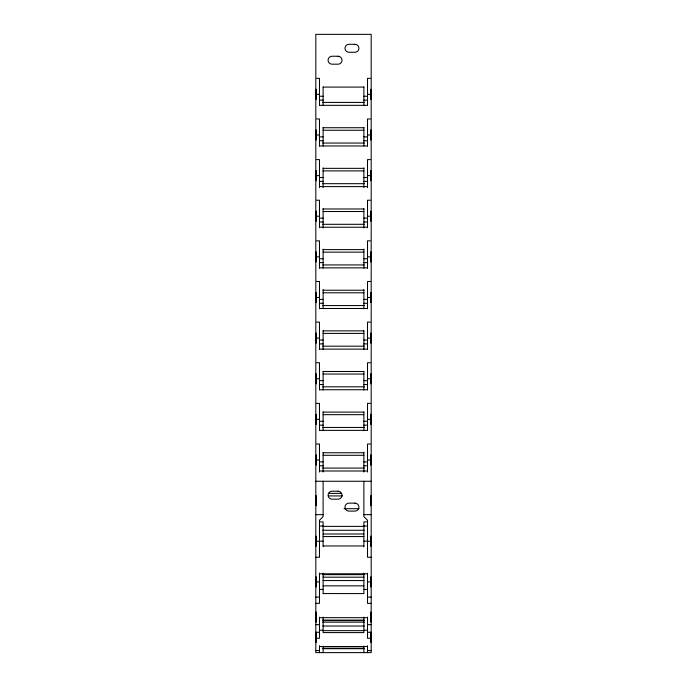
<?xml version="1.0" encoding="UTF-8"?>
<svg xmlns="http://www.w3.org/2000/svg" width="687" height="687" viewBox="0 0 687 687"><rect width="100%" height="100%" fill="white"/><g stroke="black" fill="none" stroke-linecap="round" stroke-linejoin="round"><path stroke-width="1.03" d="M323.113 87.094L363.887 87.094M315.814 94.342L319.489 94.342M367.511 94.342L371.186 94.342M319.489 96.24L323.113 96.24M363.887 96.24L367.511 96.24M319.489 100.122L323.113 100.122M363.887 100.122L367.511 100.122M322.692 102.423L364.308 102.423M319.489 105.343L367.511 105.343M323.113 127.722L363.887 127.722M323.113 130.264L363.887 130.264M315.814 134.97L319.489 134.97M367.511 134.97L371.186 134.97M319.489 136.868L323.113 136.868M363.887 136.868L367.511 136.868M319.489 140.749L323.113 140.749M363.887 140.749L367.511 140.749M322.692 143.051L364.308 143.051M319.489 145.97L367.511 145.97M323.113 168.349L363.887 168.349M323.113 170.9L363.887 170.9M315.814 175.597L319.489 175.597M367.511 175.597L371.186 175.597M319.489 177.504L323.113 177.504M363.887 177.504L367.511 177.504M319.489 181.377L323.113 181.377M363.887 181.377L367.511 181.377M322.692 183.678L364.308 183.678M319.489 186.598L367.511 186.598M323.113 208.977L363.887 208.977M323.113 211.527L363.887 211.527M315.814 216.225L319.489 216.225M367.511 216.225L371.186 216.225M319.489 218.131L323.113 218.131M363.887 218.131L367.511 218.131M319.489 222.004L323.113 222.004M363.887 222.004L367.511 222.004M322.692 224.305L364.308 224.305M319.489 227.225L367.511 227.225M323.113 249.604L363.887 249.604M323.113 252.155L363.887 252.155M315.814 256.861L319.489 256.861M367.511 256.861L371.186 256.861M319.489 258.759L323.113 258.759M363.887 258.759L367.511 258.759M319.489 262.632L323.113 262.632M363.887 262.632L367.511 262.632M322.692 264.933L364.308 264.933M319.489 267.861L367.511 267.861M323.113 290.232L363.887 290.232M323.113 292.782L363.887 292.782M315.814 297.488L319.489 297.488M367.511 297.488L371.186 297.488M319.489 299.386L323.113 299.386M363.887 299.386L367.511 299.386M319.489 303.268L323.113 303.268M363.887 303.268L367.511 303.268M322.692 305.56L364.308 305.56M319.489 308.489L367.511 308.489M323.113 330.868L363.887 330.868M323.113 333.41L363.887 333.41M315.814 338.116L319.489 338.116M367.511 338.116L371.186 338.116M319.489 340.013L323.113 340.013M363.887 340.013L367.511 340.013M319.489 343.895L323.113 343.895M363.887 343.895L367.511 343.895M322.692 346.188L364.308 346.188M319.489 349.116L367.511 349.116M323.113 371.495L363.887 371.495M323.113 374.037L363.887 374.037M315.814 378.743L319.489 378.743M367.511 378.743L371.186 378.743M319.489 380.641L323.113 380.641M363.887 380.641L367.511 380.641M319.489 384.522L323.113 384.522M363.887 384.522L367.511 384.522M322.692 386.815L364.308 386.815M319.489 389.744L367.511 389.744M323.113 412.123L363.887 412.123M323.113 414.665L363.887 414.665M315.814 419.371L319.489 419.371M367.511 419.371L371.186 419.371M319.489 421.268L323.113 421.268M363.887 421.268L367.511 421.268M319.489 425.15L323.113 425.15M363.887 425.15L367.511 425.15M322.692 427.451L364.308 427.451M319.489 430.371L367.511 430.371M323.113 452.75L363.887 452.75M323.113 455.292L363.887 455.292M315.814 459.998L319.489 459.998M367.511 459.998L371.186 459.998M319.489 461.896L323.113 461.896M363.887 461.896L367.511 461.896M319.489 465.777L323.113 465.777M363.887 465.777L367.511 465.777M322.692 468.079L364.308 468.079M319.489 470.999L367.511 470.999M315.814 481.261L371.186 481.261M328.48 493.378L341.353 493.378M328.48 495.928L342.427 495.928M344.032 508.706L358.975 508.706M315.814 514.64L323.113 514.64M363.887 514.64L371.186 514.64M319.489 521.897L323.113 521.897L323.113 546.74M367.511 521.897L363.887 521.897L363.887 546.74M319.489 526.036L323.113 526.036M363.887 526.036L367.511 526.036M322.692 526.379L364.308 526.379M322.692 530.261L364.308 530.261M323.113 534.005L363.887 534.005M323.113 536.556L363.887 536.556M319.489 541.158L323.113 541.158M363.887 541.158L367.511 541.158M315.814 541.253L319.489 541.253M367.511 541.253L371.186 541.253M323.113 545.959L363.887 545.959M315.814 557.26L319.489 557.26L319.489 520.248L323.113 516.633L323.113 481.261M371.186 557.26L367.511 557.26L367.511 520.248L363.887 516.633L363.887 481.261M319.489 573.808L367.511 573.808M323.113 574.633L363.887 574.633M323.113 577.183L363.887 577.183M323.113 580.549L363.887 580.549M315.814 581.889L319.489 581.889M367.511 581.889L371.186 581.889M323.113 585.848L363.887 585.848M319.489 589.412L323.113 589.412M363.887 589.412L367.511 589.412M323.113 593.551L363.887 593.577L363.887 573.173M315.814 597.115L319.489 597.115M367.511 597.115L371.186 597.115M315.814 603.358L319.489 603.358L319.489 573.044M371.186 603.358L367.511 603.358L367.511 573.173M319.489 617.673L367.511 617.69M322.692 620.121L364.308 620.121M323.113 620.576L363.887 620.576M322.692 622.156L364.308 622.156M315.814 624.681L319.489 624.681M367.511 624.681L371.186 624.681M322.692 626.037L364.308 626.037M319.489 630.211L323.113 630.211M363.887 630.211L367.511 630.211M323.113 630.657L363.887 630.657M315.814 632.28L319.489 632.28M367.511 632.28L371.186 632.28M315.814 638.257L319.489 638.257L319.489 617.158M371.186 638.257L367.511 638.257L367.511 617.115M319.489 646.536L367.511 646.501M323.113 648.219L363.887 648.184M322.692 648.691L364.308 648.691M315.814 650.572L319.489 650.572M367.511 650.572L371.186 650.572M371.186 79.117L371.186 118.971L367.511 118.971L367.511 146.142M371.186 119.744L371.186 159.599L367.511 159.599L367.511 187.645M371.186 160.372L371.186 200.226L367.511 200.226L367.511 227.749M371.186 200.999L371.186 240.854L367.511 240.854L367.511 268.239M371.186 241.626L371.186 281.481L367.511 281.481L367.511 308.755M371.186 282.263L371.186 322.109L367.511 322.109L367.511 349.382M371.186 322.89L371.186 362.736L367.511 362.736L367.511 389.915M371.186 363.517L371.186 403.372L367.511 403.372L367.511 430.543M371.186 404.145L371.186 444L367.511 444L367.511 472.046M371.186 444.772L371.186 652.616L315.814 652.616L315.814 444.772M370.851 89.198L370.851 99.495M370.851 129.826L370.851 140.122M370.851 170.453L370.851 180.75M370.851 211.081L370.851 221.377M370.851 251.708L370.851 262.005M370.851 292.336L370.851 302.632M370.851 332.963L370.851 343.26M370.851 373.591L370.851 383.887M370.851 414.227L370.851 424.523M370.851 454.854L370.851 465.151M370.851 495.482L370.851 505.778M370.851 536.109L370.851 546.405M370.851 576.736L370.851 587.05M370.851 611.919L370.851 622.233M370.851 632.238L370.851 642.543M367.511 105.515L367.511 78.344L371.186 78.344L371.186 34.35L315.814 34.35L315.814 78.344L319.489 78.344L319.489 105.515M367.511 645.703L367.511 652.65M363.887 86.923L363.887 105.643M363.887 127.456L363.887 145.979M363.887 167.877L363.887 187.645M363.887 208.462L363.887 227.947M363.887 249.089L363.887 268.153M363.887 289.485L363.887 308.781M363.887 330.67L363.887 349.417M363.887 371.306L363.887 390.044M363.887 411.857L363.887 430.672M363.887 452.278L363.887 472.046M363.887 617.115L363.887 632.607L323.113 632.572L323.113 617.115M363.887 646.158L363.887 652.65M323.113 86.923L323.113 105.643M323.113 127.456L323.113 145.979M323.113 167.877L323.113 187.645M323.113 208.462L323.113 227.947M323.113 249.089L323.113 268.153M323.113 289.485L323.113 308.781M323.113 330.67L323.113 349.417M323.113 371.306L323.113 390.044M323.113 411.857L323.113 430.672M323.113 452.278L323.113 472.046M323.113 573.173L323.113 593.577M323.113 646.158L323.113 652.65M319.489 146.142L319.489 118.971L315.814 118.971L315.814 79.117M319.489 187.645L319.489 159.599L315.814 159.599L315.814 119.744M319.489 227.749L319.489 200.226L315.814 200.226L315.814 160.372M319.489 268.239L319.489 240.854L315.814 240.854L315.814 200.999M319.489 308.755L319.489 281.481L315.814 281.481L315.814 241.626M319.489 349.382L319.489 322.109L315.814 322.109L315.814 282.263M319.489 389.915L319.489 362.736L315.814 362.736L315.814 322.89M319.489 430.543L319.489 403.372L315.814 403.372L315.814 363.517M319.489 472.046L319.489 444L315.814 444L315.814 404.145M319.489 645.703L319.489 652.65M316.149 89.198L316.149 99.495M316.149 129.826L316.149 140.122M316.149 170.453L316.149 180.75M316.149 211.081L316.149 221.377M316.149 251.708L316.149 262.005M316.149 292.336L316.149 302.632M316.149 332.963L316.149 343.26M316.149 373.591L316.149 383.887M316.149 414.227L316.149 424.523M316.149 454.854L316.149 465.151M316.149 495.482L316.149 505.778M316.149 536.109L316.149 546.405M316.149 576.736L316.149 587.05M316.149 611.919L316.149 622.233M316.149 632.238L316.149 642.543M354.939 44.294L348.97 44.294A3.976 3.976 0 0 0 344.994 48.279A3.976 3.976 0 0 0 348.97 52.255L354.939 52.255A3.976 3.976 0 0 0 358.915 48.279A3.976 3.976 0 0 0 354.939 44.294M338.03 56.231L332.061 56.231A3.976 3.976 0 0 0 328.085 60.207A3.976 3.976 0 0 0 332.061 64.192L338.03 64.192A3.976 3.976 0 0 0 342.006 60.207A3.976 3.976 0 0 0 338.03 56.231M338.03 491.214L332.061 491.214A3.976 3.976 0 0 0 328.085 495.19A3.976 3.976 0 0 0 332.061 499.166L338.03 499.166A3.976 3.976 0 0 0 342.006 495.19A3.976 3.976 0 0 0 338.03 491.214M354.939 503.142L348.97 503.142A3.976 3.976 0 0 0 344.994 507.126A3.976 3.976 0 0 0 348.97 511.102L354.939 511.102A3.976 3.976 0 0 0 358.915 507.126A3.976 3.976 0 0 0 354.939 503.142"/></g></svg>
